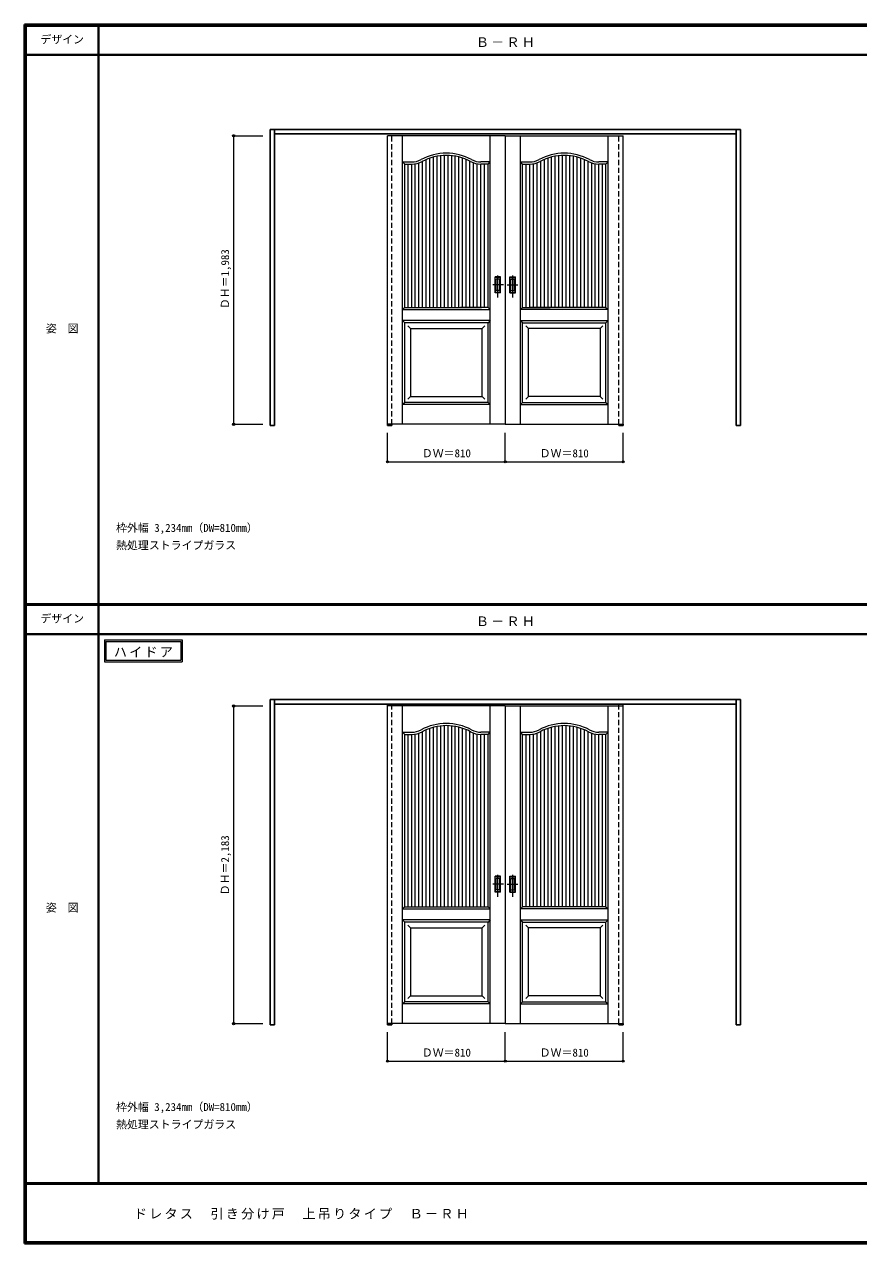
# Model space of a CAD drawing. Units: millimetres, scale not verified. Extents: x -6000 to 5700, y -4307 to 4175.
# Drawn here: x -6000 to -267, y -4205 to 4175 of the extents above; entities that cross this region are included whole.
import ezdxf
from ezdxf.enums import TextEntityAlignment as Align

# ---------------------------------------------------------------- set-up
doc = ezdxf.new("R2010")
doc.units = ezdxf.units.MM
doc.header["$LTSCALE"] = 30
doc.header["$PDMODE"] = 32
doc.header["$PDSIZE"] = 15
doc.linetypes.add('CHAIN1', pattern=[8, 5, -1, 1, -1])
doc.linetypes.add('DASHED1', pattern=[1.8, 1.2, -0.6])
for name, color, linetype, lineweight in [('0-2_扉', 7, 'Continuous', 18), ('0-4_枠', 3, 'Continuous', 25), ('0-6_引手', 7, 'Continuous', 18), ('0-A_文字', 7, 'Continuous', 18), ('0-B_寸法', 7, 'Continuous', 9), ('0-C_ハッチ', 4, 'Continuous', 9), ('F-1_枠', 6, 'Continuous', 40), ('F-A_文字', 7, 'Continuous', 18)]:
    doc.layers.add(name, color=color, linetype=linetype, lineweight=lineweight)
doc.styles.add('ＭＳ ゴシック', font='')
doc.styles.get('ＭＳ ゴシック').set_extended_font_data('MS Gothic')

msp = doc.modelspace()

# ---------------------------------------------------------------- linework, layer by layer
at = {"layer": '0-2_扉', "color": 4, "linetype": 'DASHED1', "lineweight": 9}
for p, q in [((-3505, 1426), (-3505, 3423)), ((-3475, 1426), (-3475, 3423)), ((-1915, 1426), (-1915, 3423)), ((-1885, 1426), (-1885, 3423))]:
    msp.add_line(p, q, dxfattribs=at)
at = {"layer": '0-2_扉'}
for p, q in [((-2695, 3409.5), (-3505, 3409.5)), ((-3401.5, 1426.5), (-3401.5, 3409.5)), ((-2798.5, 1426.5), (-2798.5, 3409.5)), ((-2695, 3409.5), (-2695, 1426.5)), ((-2695, 3409.5), (-1885, 3409.5)), ((-2695, 3409.5), (-2695, 1426.5)), ((-2591.5, 1426.5), (-2591.5, 3409.5)), ((-1988.5, 1426.5), (-1988.5, 3409.5)), ((-3386.5, 3214.5), (-3401.5, 3229.5)), ((-3401.5, 3229.5), (-3337.49, 3229.5)), ((-3386.5, 2229.5), (-3386.5, 3214.5)), ((-3386.5, 3214.5), (-3337.49, 3214.5)), ((-2798.5, 3229.5), (-2862.51, 3229.5)), ((-2813.5, 3214.5), (-2862.51, 3214.5)), ((-2813.5, 3214.5), (-2798.5, 3229.5)), ((-2813.5, 2360.74), (-2813.5, 3214.5)), ((-2576.5, 3214.5), (-2591.5, 3229.5)), ((-2591.5, 3229.5), (-2527.49, 3229.5)), ((-2576.5, 2360.74), (-2576.5, 3214.5)), ((-2576.5, 3214.5), (-2527.49, 3214.5)), ((-1988.5, 3229.5), (-2052.51, 3229.5)), ((-2003.5, 3214.5), (-2052.51, 3214.5)), ((-2003.5, 3214.5), (-1988.5, 3229.5)), ((-2003.5, 2229.5), (-2003.5, 3214.5)), ((-2813.69, 3091.5), (-2813.5, 3091.5)), ((-2576.31, 3091.5), (-2576.5, 3091.5)), ((-2813.5, 2229.5), (-2813.5, 2371.55)), ((-2576.5, 2229.5), (-2576.5, 2371.55)), ((-3386.5, 2229.5), (-3401.5, 2214.5)), ((-3401.5, 2214.5), (-2798.5, 2214.5)), ((-3386.5, 2229.5), (-2858.5, 2229.5)), ((-2813.5, 2229.5), (-3002.5, 2229.5)), ((-2798.5, 2214.5), (-2813.5, 2229.5)), ((-2591.5, 2214.5), (-2576.5, 2229.5)), ((-1988.5, 2214.5), (-2591.5, 2214.5)), ((-2576.5, 2229.5), (-2387.5, 2229.5)), ((-2003.5, 2229.5), (-2531.5, 2229.5)), ((-2003.5, 2229.5), (-1988.5, 2214.5)), ((-3386.5, 2124.5), (-3401.5, 2139.5)), ((-2798.5, 2139.5), (-3401.5, 2139.5)), ((-3386.5, 1576.5), (-3386.5, 2124.5)), ((-2813.5, 2124.5), (-3386.5, 2124.5)), ((-3346.5, 2084.5), (-3364.18, 2102.18)), ((-2853.54, 2084.5), (-2835.86, 2102.18)), ((-2798.5, 2139.5), (-2813.5, 2124.5)), ((-2813.5, 1576.5), (-2813.5, 2124.5)), ((-2591.5, 2139.5), (-2576.5, 2124.5)), ((-2591.5, 2139.5), (-1988.5, 2139.5)), ((-2576.5, 1576.5), (-2576.5, 2124.5)), ((-2576.5, 2124.5), (-2003.5, 2124.5)), ((-2536.46, 2084.5), (-2554.14, 2102.18)), ((-2043.5, 2084.5), (-2025.82, 2102.18)), ((-2003.5, 2124.5), (-1988.5, 2139.5)), ((-2003.5, 1576.5), (-2003.5, 2124.5)), ((-3346.5, 2084.5), (-3346.5, 1616.5)), ((-3346.5, 2084.5), (-2853.5, 2084.5)), ((-2853.5, 1616.5), (-2853.5, 2084.5)), ((-2536.5, 1616.5), (-2536.5, 2084.5)), ((-2043.5, 2084.5), (-2536.5, 2084.5)), ((-2043.5, 2084.5), (-2043.5, 1616.5)), ((-3346.5, 1616.5), (-3364.18, 1598.82)), ((-3346.5, 1616.5), (-2853.5, 1616.5)), ((-2853.5, 1616.5), (-2853.5, 1617.93)), ((-2853.5, 1616.5), (-2835.82, 1598.82)), ((-2536.5, 1616.5), (-2554.18, 1598.82)), ((-2536.5, 1616.5), (-2536.5, 1617.93)), ((-2043.5, 1616.5), (-2536.5, 1616.5)), ((-2043.5, 1616.5), (-2025.82, 1598.82)), ((-3386.5, 1576.5), (-3401.5, 1561.5)), ((-2798.5, 1561.5), (-3401.5, 1561.5)), ((-2813.5, 1576.5), (-3386.5, 1576.5)), ((-2813.5, 1576.5), (-2798.5, 1561.5)), ((-2576.5, 1576.5), (-2591.5, 1561.5)), ((-2591.5, 1561.5), (-1988.5, 1561.5)), ((-2576.5, 1576.5), (-2003.5, 1576.5)), ((-2003.5, 1576.5), (-1988.5, 1561.5)), ((-2695, -509.75), (-3505, -509.75)), ((-3401.5, -2692.75), (-3401.5, -509.75)), ((-2798.5, -2692.75), (-2798.5, -509.75)), ((-2695, -509.75), (-2695, -2692.75)), ((-2695, -509.75), (-1885, -509.75)), ((-2695, -509.75), (-2695, -2692.75)), ((-2591.5, -2692.75), (-2591.5, -509.75)), ((-1988.5, -2692.75), (-1988.5, -509.75)), ((-3386.5, -704.75), (-3401.5, -689.75)), ((-3401.5, -689.75), (-3337.49, -689.75)), ((-3386.5, -704.75), (-3337.49, -704.75)), ((-3386.5, -1889.75), (-3386.5, -704.75)), ((-2798.5, -689.75), (-2862.51, -689.75)), ((-2813.5, -704.75), (-2862.51, -704.75)), ((-2813.5, -704.75), (-2798.5, -689.75)), ((-2813.5, -1889.75), (-2813.5, -704.75)), ((-2576.5, -704.75), (-2591.5, -689.75)), ((-2591.5, -689.75), (-2527.49, -689.75)), ((-2576.5, -704.75), (-2527.49, -704.75)), ((-2576.5, -1889.75), (-2576.5, -704.75)), ((-1988.5, -689.75), (-2052.51, -689.75)), ((-2003.5, -704.75), (-2052.51, -704.75)), ((-2003.5, -704.75), (-1988.5, -689.75)), ((-2003.5, -1889.75), (-2003.5, -704.75)), ((-2813.69, -827.75), (-2813.5, -827.75)), ((-2576.31, -827.75), (-2576.5, -827.75)), ((-3386.5, -1889.75), (-3401.5, -1904.75)), ((-3401.5, -1904.75), (-2798.5, -1904.75)), ((-3386.5, -1889.75), (-2813.5, -1889.75)), ((-2798.5, -1904.75), (-2813.5, -1889.75)), ((-2591.5, -1904.75), (-2576.5, -1889.75)), ((-1988.5, -1904.75), (-2591.5, -1904.75)), ((-2003.5, -1889.75), (-2576.5, -1889.75)), ((-2003.5, -1889.75), (-1988.5, -1904.75)), ((-3386.5, -1994.75), (-3401.5, -1979.75)), ((-2798.5, -1979.75), (-3401.5, -1979.75)), ((-3386.5, -2542.75), (-3386.5, -1994.75)), ((-2813.5, -1994.75), (-3386.5, -1994.75)), ((-2798.5, -1979.75), (-2813.5, -1994.75)), ((-2813.5, -2542.75), (-2813.5, -1994.75)), ((-2591.5, -1979.75), (-2576.5, -1994.75)), ((-2591.5, -1979.75), (-1988.5, -1979.75)), ((-2576.5, -2542.75), (-2576.5, -1994.75)), ((-2576.5, -1994.75), (-2003.5, -1994.75)), ((-2003.5, -1994.75), (-1988.5, -1979.75)), ((-2003.5, -2542.75), (-2003.5, -1994.75)), ((-3346.5, -2034.75), (-3364.18, -2017.07)), ((-3346.5, -2034.75), (-3346.5, -2502.75)), ((-3346.5, -2034.75), (-2853.5, -2034.75)), ((-2853.54, -2034.75), (-2835.86, -2017.07)), ((-2853.5, -2502.75), (-2853.5, -2034.75)), ((-2536.46, -2034.75), (-2554.14, -2017.07)), ((-2536.5, -2502.75), (-2536.5, -2034.75)), ((-2043.5, -2034.75), (-2536.5, -2034.75)), ((-2043.5, -2034.75), (-2025.82, -2017.07)), ((-2043.5, -2034.75), (-2043.5, -2502.75)), ((-3346.5, -2502.75), (-3364.18, -2520.43)), ((-3346.5, -2502.75), (-2853.5, -2502.75)), ((-2853.5, -2502.75), (-2853.5, -2501.32)), ((-2853.5, -2502.75), (-2835.82, -2520.43)), ((-2536.5, -2502.75), (-2554.18, -2520.43)), ((-2536.5, -2502.75), (-2536.5, -2501.32)), ((-2043.5, -2502.75), (-2536.5, -2502.75)), ((-2043.5, -2502.75), (-2025.82, -2520.43)), ((-3386.5, -2542.75), (-3401.5, -2557.75)), ((-2798.5, -2557.75), (-3401.5, -2557.75)), ((-2813.5, -2542.75), (-3386.5, -2542.75)), ((-2813.5, -2542.75), (-2798.5, -2557.75)), ((-2576.5, -2542.75), (-2591.5, -2557.75)), ((-2591.5, -2557.75), (-1988.5, -2557.75)), ((-2576.5, -2542.75), (-2003.5, -2542.75)), ((-2003.5, -2542.75), (-1988.5, -2557.75))]:
    msp.add_line(p, q, dxfattribs=at)
at = {"layer": '0-2_扉', "color": 3, "lineweight": 25}
for p, q in [((-3505, 1426.5), (-3505, 1418)), ((-3475, 1426.5), (-3475, 1418)), ((-1915, 1426.5), (-1915, 1418)), ((-1885, 1426.5), (-1885, 1418)), ((-3505, 1418), (-3475, 1418)), ((-1915, 1418), (-1885, 1418))]:
    msp.add_line(p, q, dxfattribs=at)
at = {"layer": '0-2_扉'}
for points in [[(-2695, 1426.5), (-3505, 1426.5), (-3505, 3409.5)], [(-2695, 1426.5), (-1885, 1426.5), (-1885, 3409.5)], [(-2695, -2692.75), (-3505, -2692.75), (-3505, -509.75)], [(-2695, -2692.75), (-1885, -2692.75), (-1885, -509.75)]]:
    msp.add_lwpolyline(points, dxfattribs=at)
for centre, radius, start, end in [((-3100, 2924.5), 365, 61.6423, 118.3577), ((-3100, 2924.5), 350, 61.6423, 118.3577), ((-2290, 2924.5), 365, 61.6423, 118.3577), ((-2290, 2924.5), 350, 61.6423, 118.3577), ((-3337.49, 3364.5), 135, 270, 298.3577), ((-3337.49, 3364.5), 150, 270, 298.3577), ((-2862.51, 3364.5), 150, 241.6423, 270), ((-2862.51, 3364.5), 135, 241.6423, 270), ((-2527.49, 3364.5), 135, 270, 298.3577), ((-2527.49, 3364.5), 150, 270, 298.3577), ((-2052.51, 3364.5), 150, 241.6423, 270), ((-2052.51, 3364.5), 135, 241.6423, 270), ((-3100, -994.75), 365, 61.6423, 118.3577), ((-3100, -994.75), 350, 61.6423, 118.3577), ((-2290, -994.75), 365, 61.6423, 118.3577), ((-2290, -994.75), 350, 61.6423, 118.3577), ((-3337.49, -554.75), 135, 270, 298.3577), ((-3337.49, -554.75), 150, 270, 298.3577), ((-2862.51, -554.75), 150, 241.6423, 270), ((-2862.51, -554.75), 135, 241.6423, 270), ((-2527.49, -554.75), 135, 270, 298.3577), ((-2527.49, -554.75), 150, 270, 298.3577), ((-2052.51, -554.75), 150, 241.6423, 270), ((-2052.51, -554.75), 135, 241.6423, 270)]:
    msp.add_arc(centre, radius, start, end, dxfattribs=at)
at = {"layer": '0-4_枠'}
for p, q in [((-4312, 1418), (-4312, 3453)), ((-4312, 3453), (-1078, 3453)), ((-4282, 1418), (-4282, 3453)), ((-1108, 1418), (-1108, 3453)), ((-1078, 1418), (-1078, 3453)), ((-4282, 3423), (-1108, 3423)), ((-4282, 1418), (-4312, 1418)), ((-1078, 1418), (-1108, 1418)), ((-4312, -2701.25), (-4312, -466.25)), ((-4312, -466.25), (-1078, -466.25)), ((-4282, -2701.25), (-4282, -466.25)), ((-4282, -496.25), (-1108, -496.25)), ((-1108, -2701.25), (-1108, -466.25)), ((-1078, -2701.25), (-1078, -466.25)), ((-4282, -2701.25), (-4312, -2701.25)), ((-3505, -2692.75), (-3505, -2701.25)), ((-3505, -2701.25), (-3475, -2701.25)), ((-3475, -2692.75), (-3475, -2701.25)), ((-1915, -2692.75), (-1915, -2701.25)), ((-1915, -2701.25), (-1885, -2701.25)), ((-1885, -2692.75), (-1885, -2701.25)), ((-1078, -2701.25), (-1108, -2701.25))]:
    msp.add_line(p, q, dxfattribs=at)
at = {"layer": '0-4_枠', "color": 4, "linetype": 'DASHED1', "lineweight": 9}
for p, q in [((-3505, -2693.25), (-3505, -496.25)), ((-3475, -2693.25), (-3475, -496.25)), ((-1915, -2693.25), (-1915, -496.25)), ((-1885, -2693.25), (-1885, -496.25))]:
    msp.add_line(p, q, dxfattribs=at)
at = {"layer": '0-6_引手'}
for p, q in [((-2727, 2439), (-2765, 2439)), ((-2765, 2329), (-2765, 2439)), ((-2727, 2329), (-2727, 2439)), ((-2663, 2439), (-2625, 2439)), ((-2663, 2329), (-2663, 2439)), ((-2625, 2329), (-2625, 2439)), ((-2733.5, 2423), (-2758.5, 2423)), ((-2758.5, 2345), (-2758.5, 2423)), ((-2733.5, 2345), (-2733.5, 2423)), ((-2656.5, 2423), (-2631.5, 2423)), ((-2656.5, 2345), (-2656.5, 2423)), ((-2631.5, 2345), (-2631.5, 2423)), ((-2727, 2329), (-2765, 2329)), ((-2733.5, 2345), (-2758.5, 2345)), ((-2663, 2329), (-2625, 2329)), ((-2656.5, 2345), (-2631.5, 2345)), ((-2727, -1680.25), (-2765, -1680.25)), ((-2765, -1790.25), (-2765, -1680.25)), ((-2733.5, -1696.25), (-2758.5, -1696.25)), ((-2758.5, -1774.25), (-2758.5, -1696.25)), ((-2733.5, -1774.25), (-2733.5, -1696.25)), ((-2727, -1790.25), (-2727, -1680.25)), ((-2663, -1680.25), (-2625, -1680.25)), ((-2663, -1790.25), (-2663, -1680.25)), ((-2656.5, -1696.25), (-2631.5, -1696.25)), ((-2656.5, -1774.25), (-2656.5, -1696.25)), ((-2631.5, -1774.25), (-2631.5, -1696.25)), ((-2625, -1790.25), (-2625, -1680.25)), ((-2727, -1790.25), (-2765, -1790.25)), ((-2733.5, -1774.25), (-2758.5, -1774.25)), ((-2663, -1790.25), (-2625, -1790.25)), ((-2656.5, -1774.25), (-2631.5, -1774.25))]:
    msp.add_line(p, q, dxfattribs=at)
at = {"layer": '0-6_引手', "linetype": 'DASHED1'}
for p, q in [((-2762, 2333), (-2762, 2435)), ((-2628, 2333), (-2628, 2435)), ((-2730, 2333), (-2762, 2333)), ((-2660, 2333), (-2628, 2333)), ((-2762, -1786.25), (-2762, -1684.25)), ((-2628, -1786.25), (-2628, -1684.25)), ((-2730, -1786.25), (-2762, -1786.25)), ((-2660, -1786.25), (-2628, -1786.25))]:
    msp.add_line(p, q, dxfattribs=at)
at = {"layer": '0-6_引手', "linetype": 'CHAIN1'}
for p, q in [((-2746, 2298.77), (-2746, 2469.62)), ((-2644, 2298.77), (-2644, 2469.62)), ((-2707.93, 2384), (-2780.44, 2384)), ((-2682.07, 2384), (-2609.56, 2384)), ((-2746, -1820.48), (-2746, -1649.63)), ((-2644, -1820.48), (-2644, -1649.63)), ((-2707.93, -1735.25), (-2780.44, -1735.25)), ((-2682.07, -1735.25), (-2609.56, -1735.25))]:
    msp.add_line(p, q, dxfattribs=at)
at = {"layer": '0-6_引手', "linetype": 'DASHED1'}
for points in [[(-2730, 2333), (-2730, 2435), (-2762, 2435)], [(-2660, 2333), (-2660, 2435), (-2628, 2435)], [(-2730, -1786.25), (-2730, -1684.25), (-2762, -1684.25)], [(-2660, -1786.25), (-2660, -1684.25), (-2628, -1684.25)]]:
    msp.add_lwpolyline(points, dxfattribs=at)
at = {"layer": '0-A_文字'}
for p, q in [((-5450, -55.5), (-5450, -205.5)), ((-5440, -65.5), (-4925.67, -65.5)), ((-4925.67, -65.5), (-4925.67, -195.5)), ((-5450, -205.5), (-4915.67, -205.5))]:
    msp.add_line(p, q, dxfattribs=at)
for points in [[(-5450, -55.5), (-4915.67, -55.5), (-4915.67, -205.5)], [(-5440, -65.5), (-5440, -195.5), (-4925.67, -195.5)]]:
    msp.add_lwpolyline(points, dxfattribs=at)
at = {"layer": '0-B_寸法', "color": 4}
for p, q in [((-4562, 3409.5), (-4362, 3409.5)), ((-4562, 3409.5), (-4562, 1426.5)), ((-4562, 1426.5), (-4362, 1426.5)), ((-3505, 1168), (-3505, 1368)), ((-2695, 1168), (-2695, 1368)), ((-1885, 1168), (-1885, 1368)), ((-3505, 1168), (-1885, 1168)), ((-4562, -509.75), (-4362, -509.75)), ((-4562, -509.75), (-4562, -2692.75)), ((-4562, -2692.75), (-4362, -2692.75)), ((-3505, -2951.25), (-3505, -2751.25)), ((-2695, -2951.25), (-2695, -2751.25)), ((-1885, -2951.25), (-1885, -2751.25)), ((-3505, -2951.25), (-1885, -2951.25))]:
    msp.add_line(p, q, dxfattribs=at)
at = {"layer": '0-B_寸法'}
for p in [(-4562, 3409.5), (-4562, 1426.5), (-3505, 1168), (-2695, 1168), (-1885, 1168), (-4562, -509.75), (-4562, -2692.75), (-3505, -2951.25), (-2695, -2951.25), (-1885, -2951.25)]:
    msp.add_point(p, dxfattribs=at)
at = {"layer": '0-C_ハッチ'}
for p, q in [((-3163.5, 2229.5), (-3163.5, 3268.69)), ((-3138.5, 2229.5), (-3138.5, 3272.38)), ((-3113.5, 2229.5), (-3113.5, 3274.24)), ((-3088.5, 2229.5), (-3088.5, 3274.31)), ((-3063.5, 2229.5), (-3063.5, 3272.59)), ((-3038.5, 2229.5), (-3038.5, 3269.06)), ((-2351.5, 2229.5), (-2351.5, 3269.06)), ((-2326.5, 2229.5), (-2326.5, 3272.59)), ((-2301.5, 2229.5), (-2301.5, 3274.31)), ((-2276.5, 2229.5), (-2276.5, 3274.24)), ((-2251.5, 2229.5), (-2251.5, 3272.38)), ((-2226.5, 2229.5), (-2226.5, 3268.69)), ((-3363.5, 2229.5), (-3363.5, 3214.75)), ((-3338.5, 2229.5), (-3338.5, 3214.5)), ((-3313.5, 2229.5), (-3313.5, 3216.43)), ((-3288.5, 2229.5), (-3288.5, 3222.73)), ((-3263.5, 2229.5), (-3263.5, 3233.97)), ((-3238.5, 2229.5), (-3238.5, 3245.93)), ((-3213.5, 2229.5), (-3213.5, 3255.59)), ((-3188.5, 2229.5), (-3188.5, 3263.13)), ((-3013.5, 2229.5), (-3013.5, 3263.65)), ((-2988.5, 2229.5), (-2988.5, 3256.27)), ((-2963.5, 2229.5), (-2963.5, 3246.79)), ((-2938.5, 2229.5), (-2938.5, 3235.02)), ((-2913.5, 2229.5), (-2913.5, 3223.43)), ((-2888.5, 2229.5), (-2888.5, 3216.77)), ((-2863.5, 2229.5), (-2863.5, 3215.75)), ((-2838.5, 2229.5), (-2838.5, 3214.5)), ((-2551.5, 2229.5), (-2551.5, 3214.5)), ((-2526.5, 2229.5), (-2526.5, 3215.75)), ((-2501.5, 2229.5), (-2501.5, 3216.77)), ((-2476.5, 2229.5), (-2476.5, 3223.43)), ((-2451.5, 2229.5), (-2451.5, 3235.02)), ((-2426.5, 2229.5), (-2426.5, 3246.79)), ((-2401.5, 2229.5), (-2401.5, 3256.27)), ((-2376.5, 2229.5), (-2376.5, 3263.65)), ((-2201.5, 2229.5), (-2201.5, 3263.13)), ((-2176.5, 2229.5), (-2176.5, 3255.59)), ((-2151.5, 2229.5), (-2151.5, 3245.93)), ((-2126.5, 2229.5), (-2126.5, 3233.97)), ((-2101.5, 2229.5), (-2101.5, 3222.73)), ((-2076.5, 2229.5), (-2076.5, 3216.43)), ((-2051.5, 2229.5), (-2051.5, 3214.5)), ((-2026.5, 2229.5), (-2026.5, 3214.75)), ((-3213.5, -1889.75), (-3213.5, -663.66)), ((-3188.5, -1889.75), (-3188.5, -656.12)), ((-3163.5, -1889.75), (-3163.5, -650.56)), ((-3138.5, -1889.75), (-3138.5, -646.87)), ((-3113.5, -1889.75), (-3113.5, -645.01)), ((-3088.5, -1889.75), (-3088.5, -644.94)), ((-3063.5, -1889.75), (-3063.5, -646.66)), ((-3038.5, -1889.75), (-3038.5, -650.19)), ((-3013.5, -1889.75), (-3013.5, -655.6)), ((-2988.5, -1889.75), (-2988.5, -662.98)), ((-2401.5, -1889.75), (-2401.5, -662.98)), ((-2376.5, -1889.75), (-2376.5, -655.6)), ((-2351.5, -1889.75), (-2351.5, -650.19)), ((-2326.5, -1889.75), (-2326.5, -646.66)), ((-2301.5, -1889.75), (-2301.5, -644.94)), ((-2276.5, -1889.75), (-2276.5, -645.01)), ((-2251.5, -1889.75), (-2251.5, -646.87)), ((-2226.5, -1889.75), (-2226.5, -650.56)), ((-2201.5, -1889.75), (-2201.5, -656.12)), ((-2176.5, -1889.75), (-2176.5, -663.66)), ((-3363.5, -1889.75), (-3363.5, -704.5)), ((-3338.5, -1889.75), (-3338.5, -704.75)), ((-3313.5, -1889.75), (-3313.5, -702.82)), ((-3288.5, -1889.75), (-3288.5, -696.52)), ((-3263.5, -1889.75), (-3263.5, -685.28)), ((-3238.5, -1889.75), (-3238.5, -673.32)), ((-2963.5, -1889.75), (-2963.5, -672.46)), ((-2938.5, -1889.75), (-2938.5, -684.24)), ((-2913.5, -1889.75), (-2913.5, -695.82)), ((-2888.5, -1889.75), (-2888.5, -702.48)), ((-2863.5, -1889.75), (-2863.5, -703.5)), ((-2838.5, -1889.75), (-2838.5, -704.75)), ((-2551.5, -1889.75), (-2551.5, -704.75)), ((-2526.5, -1889.75), (-2526.5, -703.5)), ((-2501.5, -1889.75), (-2501.5, -702.48)), ((-2476.5, -1889.75), (-2476.5, -695.82)), ((-2451.5, -1889.75), (-2451.5, -684.24)), ((-2426.5, -1889.75), (-2426.5, -672.46)), ((-2151.5, -1889.75), (-2151.5, -673.32)), ((-2126.5, -1889.75), (-2126.5, -685.28)), ((-2101.5, -1889.75), (-2101.5, -696.52)), ((-2076.5, -1889.75), (-2076.5, -702.82)), ((-2051.5, -1889.75), (-2051.5, -704.75)), ((-2026.5, -1889.75), (-2026.5, -704.5))]:
    msp.add_line(p, q, dxfattribs=at)
at = {"layer": 'F-1_枠'}
for p, q in [((-6000, 4175), (5700, 4175)), ((-6000, 4175), (-6000, -4205)), ((-6000, 4170), (5700, 4170)), ((-6000, 4165), (5700, 4165)), ((-5995, 4175), (-5995, -4205)), ((-5990, 4175), (-5990, -4205)), ((-5490, 4175), (-5490, -3790)), ((-6000, 3965), (5700, 3965)), ((-6000, 190.5), (5700, 190.5)), ((-6000, 187.5), (5700, 187.5)), ((-6000, 184.5), (5700, 184.5)), ((-6000, -15.5), (5700, -15.5)), ((5700, -3790), (-6000, -3790)), ((5700, -3795), (-6000, -3795)), ((5700, -4195), (-6000, -4195)), ((5700, -4200), (-6000, -4200)), ((5700, -4205), (-6000, -4205))]:
    msp.add_line(p, q, dxfattribs=at)

# ---------------------------------------------------------------- texts
at = {"layer": '0-A_文字', "style": 'ＭＳ ゴシック'}
for s, p in [('枠外幅 3,234mm（DW=810mm）', (-5370, 670.5)), ('熱処理ストライプガラス', (-5370, 550.5)), ('枠外幅 3,234mm（DW=810mm）', (-5370, -3310)), ('熱処理ストライプガラス', (-5370, -3430))]:
    msp.add_text(s, height=54.99, dxfattribs=at).set_placement(p, align=Align.BOTTOM_LEFT)
at = {"layer": '0-A_文字', "char_height": 65.98, "attachment_point": 7, "style": 'ＭＳ ゴシック'}
for s, insert in [('\\T1.17;Ｂ－ＲＨ', (-2897.5, 4020)), ('\\T1.17;Ｂ－ＲＨ', (-2897.5, 39.5)), ('\\T1.17;ハイドア', (-5385.34, -175.5))]:
    msp.add_mtext(s, dxfattribs=dict(at, insert=insert))
at = {"layer": '0-B_寸法', "style": 'ＭＳ ゴシック'}
for s, p in [('ＤＨ＝1,983', (-4577, 2217.75)), ('ＤＨ＝2,183', (-4577, -1810.75))]:
    msp.add_text(s, height=54.99, rotation=90, dxfattribs=at).set_placement(p, align=Align.BOTTOM_LEFT)
for p in [(-3268.75, 1183), (-2458.75, 1183), (-3268.75, -2936.25), (-2458.75, -2936.25)]:
    msp.add_text('ＤＷ＝810', height=54.99, dxfattribs=at).set_placement(p, align=Align.BOTTOM_LEFT)
at = {"layer": 'F-A_文字', "style": 'ＭＳ ゴシック'}
for s, p in [('デザイン', (-5890, 4027.5)), ('姿\u3000図', (-5852.5, 2040.25)), ('デザイン', (-5890, 47)), ('姿\u3000図', (-5852.5, -1940.25))]:
    msp.add_text(s, height=54.99, dxfattribs=at).set_placement(p, align=Align.BOTTOM_LEFT)
at = {"layer": 'F-A_文字', "insert": (-5247.55, -4040), "char_height": 65.98, "attachment_point": 7, "style": 'ＭＳ ゴシック'}
msp.add_mtext('\\T1.17;ドレタス\u3000引き分け戸\u3000上吊りタイプ\u3000Ｂ－ＲＨ', dxfattribs=at)

doc.saveas('drawing.dxf')
